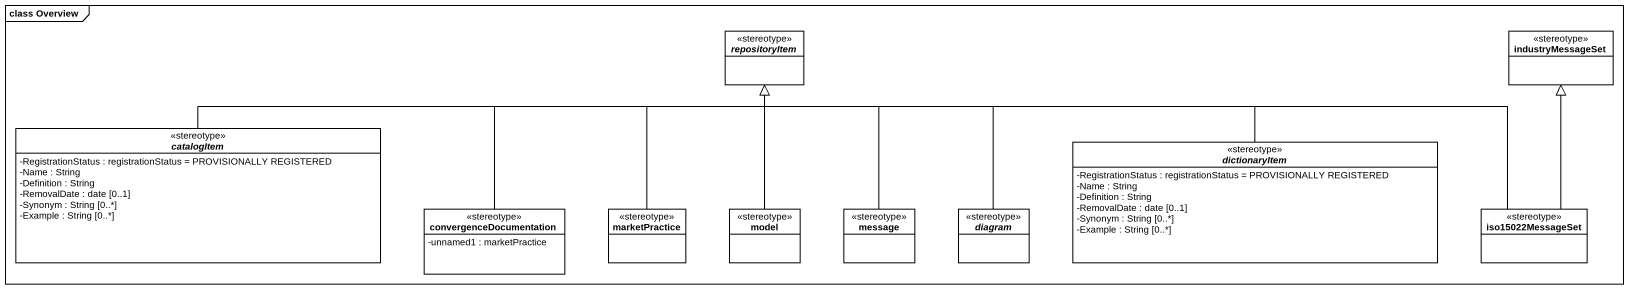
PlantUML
@startuml
mainframe class Overview
hide circle
hide empty members
skinparam classAttributeIconSize 0
abstract class repositoryItem <<stereotype>>
class industryMessageSet <<stereotype>>
abstract class catalogItem <<stereotype>> {
  -RegistrationStatus : registrationStatus = PROVISIONALLY REGISTERED
  -Name : String
  -Definition : String
  -RemovalDate : date [0..1]
  -Synonym : String [0..*]
  -Example : String [0..*]
}
abstract class dictionaryItem <<stereotype>> {
  -RegistrationStatus : registrationStatus = PROVISIONALLY REGISTERED
  -Name : String
  -Definition : String
  -RemovalDate : date [0..1]
  -Synonym : String [0..*]
  -Example : String [0..*]
}
class convergenceDocumentation <<stereotype>> {
  -unnamed1 : marketPractice
}
class marketPractice <<stereotype>>
class model <<stereotype>>
class message <<stereotype>>
abstract class diagram <<stereotype>>
class iso15022MessageSet <<stereotype>>
catalogItem -right-|> repositoryItem
dictionaryItem -left-|> repositoryItem
convergenceDocumentation -up-|> repositoryItem
marketPractice -up-|> repositoryItem
model -up-|> repositoryItem
message -up-|> repositoryItem
diagram -up-|> repositoryItem
iso15022MessageSet -left-|> repositoryItem
iso15022MessageSet -up-|> industryMessageSet
@enduml
